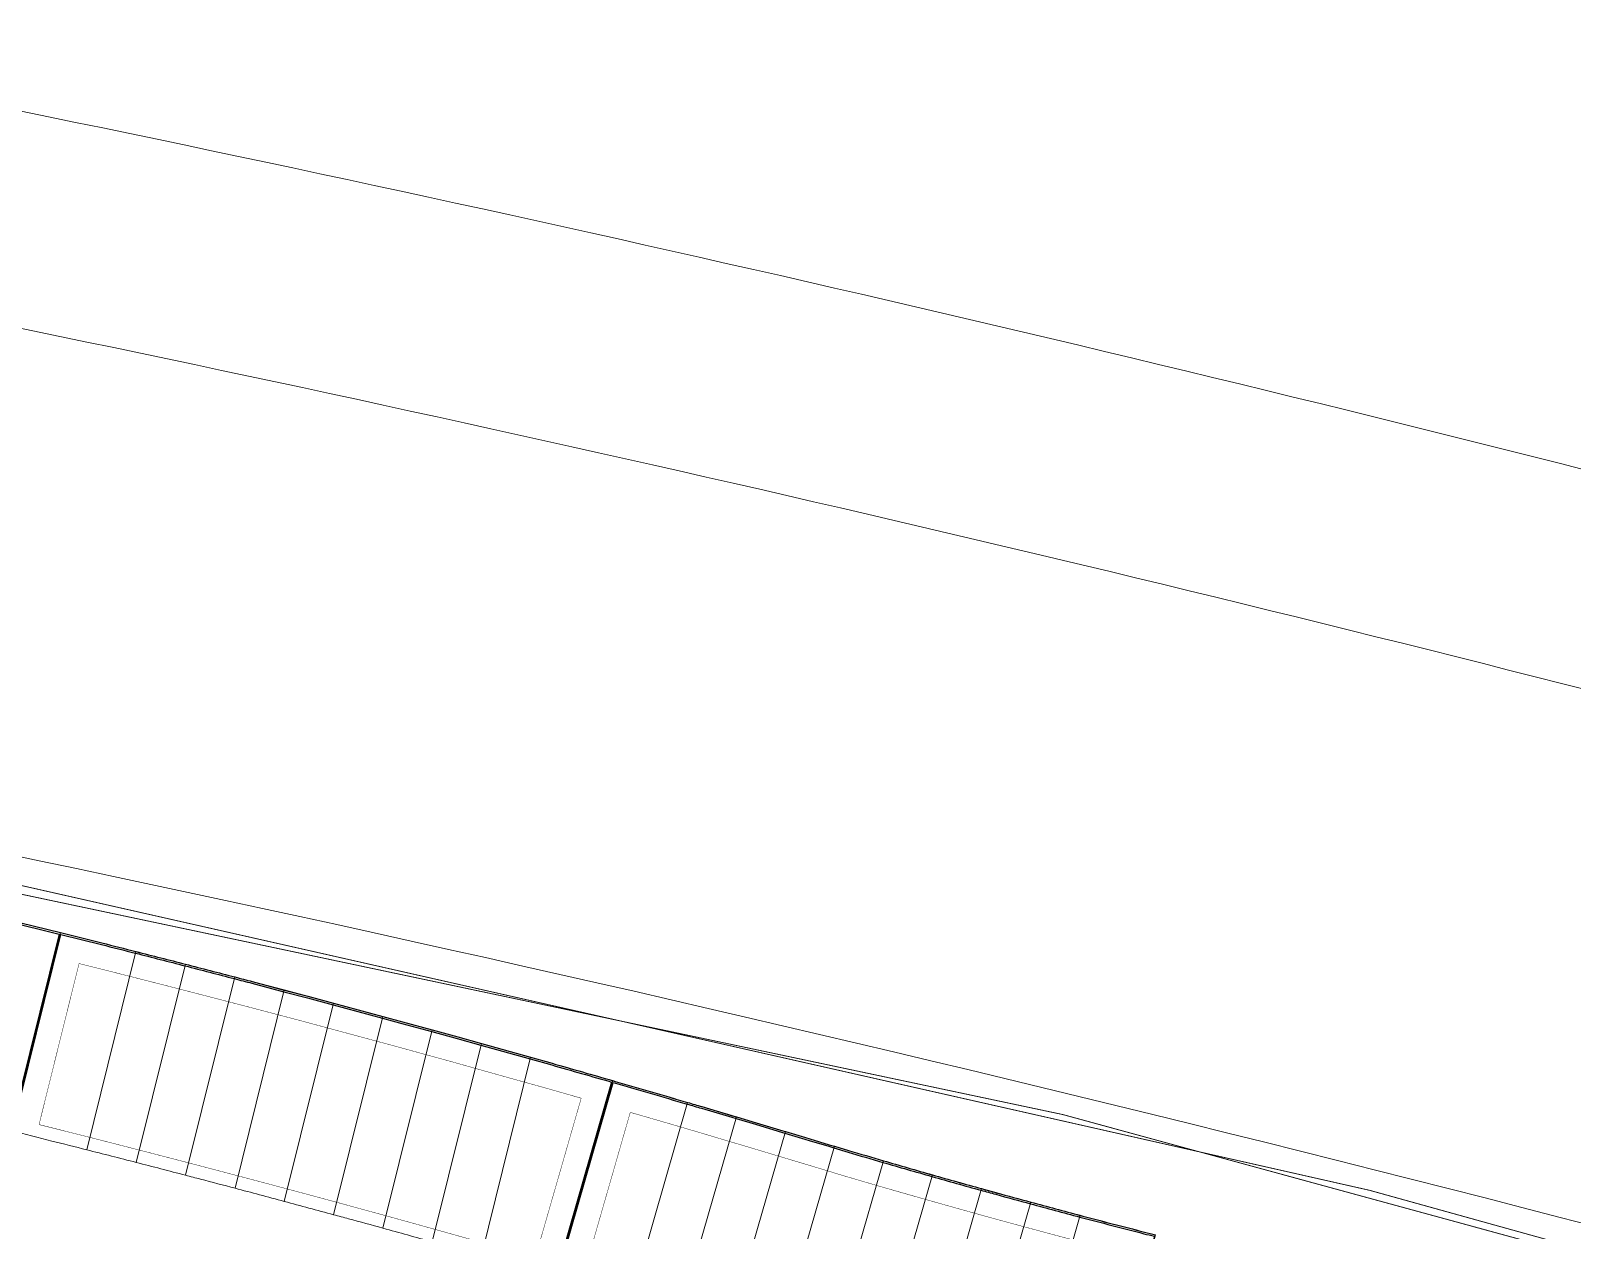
# Model space of a CAD drawing. Header units: centimetres. Extents: x -6122352 to 7132207, y -1694241 to 1947892.
# Drawn here: x 1224188 to 1405291, y 234926 to 375839 of the extents above; entities that cross this region are included whole.
import ezdxf

# ---------------------------------------------------------------- set-up
doc = ezdxf.new("R2010")
doc.units = ezdxf.units.CM
doc.header["$MEASUREMENT"] = 0
doc.linetypes.add('XR-AR-END-SETTING OUT PLAN$0$23261-XR-AR-SI-GF$0$HIDDEN', pattern=[0.375, 0.25, -0.125])
for name, color, linetype, lineweight, true_color in [('08-Compound Wall-2', 6, 'Continuous', 25, 0xff00ff), ('23585-XR-AR-DAMAC PLOT LIMITS$0$1-End units', 7, 'Continuous', 5, 0xf8991e), ('23585-XR-AR-DAMAC PLOT LIMITS$0$1-Open Space', 7, 'Continuous', 5, 0x90cf5a)]:
    doc.layers.add(name, color=color, linetype=linetype, lineweight=lineweight, true_color=true_color)
doc.layers.add('23585-XR-AR-BOUNDARY WALLS AND SETBACKS$0$setback', color=7, linetype='XR-AR-END-SETTING OUT PLAN$0$23261-XR-AR-SI-GF$0$HIDDEN')
doc.layers.add('@MI-REF LAYER', color=7, linetype='Continuous')
doc.layers.add('23585-XR-AR-DAMAC PLOT LIMITS$0$1-Mid units', color=41, linetype='Continuous', lineweight=5)
doc.layers.add('A-ANNO-TEXT', color=3, linetype='Continuous', lineweight=25)
doc.layers.add('23585-XR-AR-DAMAC PLOT LIMITS$0$D-Phase New', color=7, linetype='Continuous', true_color=0x000080)

# ---------------------------------------------------------------- blocks, each defined once
blk = doc.blocks.new('23585-XR-AR-BOUNDARY WALLS AND SETBACKS')
at = {"layer": '08-Compound Wall-2'}
for points in [[(497078.56, 2770020.55, -0.00125), (497086.38, 2770025.3, -0.000239), (497087.88, 2770026.21), (497091.08, 2770028.13), (497091.52, 2770028.4), (497093.57, 2770029.63), (497096.4, 2770031.32), (497096.67, 2770031.48), (497098.77, 2770032.73), (497099.23, 2770033), (497101.28, 2770034.22), (497101.83, 2770034.54), (497103.33, 2770035.44, 0.001142), (497106.97, 2770037.64, 0.00161), (497112.09, 2770040.77, 0.00161), (497117.18, 2770043.93, 0.000476), (497118.69, 2770044.88, 0.001134), (497122.26, 2770047.13, 0.00161), (497127.32, 2770050.36, 0.002093), (497133.87, 2770054.6, 0.000363), (497135, 2770055.34)], [(497091.17, 2770000.13), (497078.75, 2770020.43, -0.001236), (497086.48, 2770025.13, -0.000239), (497087.98, 2770026.04), (497091.18, 2770027.96), (497091.62, 2770028.23), (497093.67, 2770029.46), (497096.5, 2770031.14), (497096.77, 2770031.3), (497098.87, 2770032.56), (497099.33, 2770032.83), (497101.38, 2770034.05), (497101.93, 2770034.37), (497103.43, 2770035.26, 0.001142), (497107.07, 2770037.47, 0.00161), (497112.19, 2770040.6, 0.00161), (497117.29, 2770043.76, 0.000476), (497118.79, 2770044.71, 0.001134), (497122.37, 2770046.96, 0.00161), (497127.43, 2770050.19, 0.002093), (497133.97, 2770054.43, 0.000336), (497135.02, 2770055.12), (497148.09, 2770035.23)], [(497021.89, 2769984.44), (497026.07, 2769987.21, -0.000564), (497029.53, 2769989.48, -0.000819), (497034.55, 2769992.77, -0.000819), (497039.58, 2769996.03, -0.000289), (497041.36, 2769997.18), (497044.63, 2769999.28), (497047.04, 2770000.83), (497049.68, 2770002.51), (497054.75, 2770005.73), (497056.75, 2770007), (497059.83, 2770008.93), (497062.46, 2770010.58), (497064.91, 2770012.11), (497070.01, 2770015.28), (497072.24, 2770016.67, -0.001013), (497078.56, 2770020.55)], [(497035.24, 2769964.5), (497022.09, 2769984.33), (497026.18, 2769987.04, -0.000564), (497029.64, 2769989.32, -0.000819), (497034.66, 2769992.6, -0.000819), (497039.69, 2769995.86, -0.000289), (497041.47, 2769997.01), (497044.74, 2769999.11), (497047.15, 2770000.66), (497049.79, 2770002.34), (497054.86, 2770005.56), (497056.86, 2770006.83), (497059.93, 2770008.76), (497062.56, 2770010.42), (497065.02, 2770011.94), (497070.12, 2770015.11), (497072.35, 2770016.5, -0.000999), (497078.58, 2770020.33), (497091, 2770000.02)]]:
    blk.add_lwpolyline(points, format="xyb", dxfattribs=at)
for points in [[(496980.57, 2769926.79), (496966.57, 2769946.28), (496968.9, 2769947.96), (496971.34, 2769949.7), (496974.02, 2769951.6), (496978.31, 2769954.64), (496978.92, 2769955.06), (496983.83, 2769958.51), (496986.38, 2769960.29), (496988.75, 2769961.94), (496993.28, 2769965.09), (496993.69, 2769965.36), (496998.63, 2769968.76), (497001.4, 2769970.66), (497003.59, 2769972.15), (497008.39, 2769975.41), (497008.55, 2769975.52), (497010.88, 2769977.09), (497013.53, 2769978.87), (497016.52, 2769980.87), (497021.89, 2769984.44)], [(496980.74, 2769926.91), (496966.85, 2769946.24), (496969.02, 2769947.8), (496971.46, 2769949.54), (496974.14, 2769951.43), (496978.43, 2769954.47), (496979.04, 2769954.9), (496983.95, 2769958.35), (496986.49, 2769960.13), (496988.87, 2769961.78), (496993.4, 2769964.92), (496993.8, 2769965.2), (496998.75, 2769968.59), (497001.51, 2769970.49), (497003.7, 2769971.98), (497008.51, 2769975.24), (497008.67, 2769975.35), (497010.99, 2769976.92), (497013.64, 2769978.7), (497016.63, 2769980.71), (497021.92, 2769984.22), (497035.07, 2769964.39)]]:
    blk.add_lwpolyline(points, dxfattribs=at)
at = {"layer": '23585-XR-AR-BOUNDARY WALLS AND SETBACKS$0$setback', "ltscale": 40, "const_width": 0.05}
for points in [[(497092.86, 2770002.92), (497082.69, 2770019.55, -0.00084), (497087.93, 2770022.74, -0.000239), (497089.42, 2770023.64), (497092.63, 2770025.56), (497093.06, 2770025.82), (497095.11, 2770027.05), (497097.94, 2770028.74), (497098.21, 2770028.9), (497100.3, 2770030.15), (497100.76, 2770030.42), (497102.81, 2770031.64), (497103.36, 2770031.97), (497104.87, 2770032.86, 0.001144), (497108.53, 2770035.07, 0.00161), (497113.66, 2770038.22, 0.00161), (497118.77, 2770041.39, 0.000476), (497120.28, 2770042.33, 0.001134), (497123.87, 2770044.6, 0.00161), (497128.94, 2770047.83, 0.001653)], [(497082.5, 2769996.55, 0.00083), (497077.39, 2769993.38, 0.00083), (497072.3, 2769990.2, 0.000577), (497068.76, 2769987.97, 0.000253), (497067.22, 2769987, 0.00083), (497062.15, 2769983.78, 0.00083), (497057.09, 2769980.54, 0.000579), (497053.56, 2769978.27, 0.000251), (497052.04, 2769977.29, 0.00083), (497047, 2769974.02, 0.00083), (497041.97, 2769970.74, 0.000581), (497038.46, 2769968.43, 0.000269), (497036.83, 2769967.35), (497026.05, 2769983.6), (497027.73, 2769984.71, -0.000563), (497031.17, 2769986.97, -0.000819), (497036.19, 2769990.25, -0.000819), (497041.21, 2769993.51, -0.000289), (497042.99, 2769994.66), (497046.25, 2769996.76), (497048.66, 2769998.31), (497051.29, 2769999.98), (497056.36, 2770003.2), (497058.36, 2770004.47), (497061.42, 2770006.39), (497064.04, 2770008.04), (497066.5, 2770009.56), (497071.6, 2770012.73), (497073.82, 2770014.12, -0.000602), (497077.57, 2770016.42), (497087.74, 2769999.79, 0.000597)]]:
    blk.add_lwpolyline(points, format="xyb", dxfattribs=at)
blk = doc.blocks.new('A$C9d9485f6')
at = {"layer": 'A-ANNO-TEXT', "rotation": 312.4881850805905}
blk.add_blockref('23585-XR-AR-BOUNDARY WALLS AND SETBACKS', (-2377088.53, -1504219.25), dxfattribs=at)
blk = doc.blocks.new('23585-XR-AR-DAMAC PLOT LIMITS')
at = {"layer": '23585-XR-AR-DAMAC PLOT LIMITS$0$1-End units', "color": 251, "true_color": 0x636466}
for points in [[(497148.17, 2770035.28, -0.000363), (497147.01, 2770034.52, -0.002233), (497139.85, 2770029.88), (497127.32, 2770050.36, 0.002093), (497133.87, 2770054.6, 0.000363), (497135, 2770055.34)], [(497098.9, 2770004.83, 0.001265), (497091.08, 2770000.07), (497078.56, 2770020.55, -0.00125), (497086.38, 2770025.3)], [(497091.08, 2770000.07, 0.001012), (497084.85, 2769996.24, 0.000254), (497083.29, 2769995.28), (497070.01, 2770015.28), (497072.24, 2770016.67, -0.001013), (497078.56, 2770020.55)], [(497042.8, 2769969.48, 0.000581), (497039.28, 2769967.17, 0.000684), (497035.16, 2769964.45), (497021.89, 2769984.44), (497026.07, 2769987.21, -0.000564), (497029.53, 2769989.48)], [(497035.16, 2769964.45, 0.001266), (497027.54, 2769959.37), (497013.53, 2769978.87), (497016.52, 2769980.87), (497021.89, 2769984.44)]]:
    blk.add_lwpolyline(points, format="xyb", close=True, dxfattribs=at)
at = {"layer": '23585-XR-AR-DAMAC PLOT LIMITS$0$1-Mid units', "color": 251, "true_color": 0x636466}
for points in [[(497139.85, 2770029.88, -0.00157), (497134.79, 2770026.65), (497122.26, 2770047.13, 0.00161), (497127.32, 2770050.36)], [(497134.79, 2770026.65, -0.001035), (497131.44, 2770024.55, -0.000535), (497129.71, 2770023.46), (497117.18, 2770043.93, 0.000476), (497118.69, 2770044.88, 0.001134), (497122.26, 2770047.13)], [(497129.71, 2770023.46, -0.001569), (497124.61, 2770020.3), (497112.09, 2770040.77, 0.00161), (497117.18, 2770043.93)], [(497124.61, 2770020.3, -0.001569), (497119.49, 2770017.17), (497106.97, 2770037.64, 0.00161), (497112.09, 2770040.77)], [(497119.49, 2770017.17, -0.001163), (497115.68, 2770014.87), (497114.35, 2770014.08), (497101.83, 2770034.55), (497103.33, 2770035.44, 0.001142), (497106.97, 2770037.64)], [(497104.04, 2770007.92), (497103.44, 2770007.56), (497100.23, 2770005.63), (497098.9, 2770004.83), (497086.38, 2770025.3, -0.000239), (497087.88, 2770026.21), (497091.08, 2770028.13), (497091.52, 2770028.4)], [(497083.29, 2769995.28, 0.00083), (497078.19, 2769992.11), (497064.92, 2770012.11), (497070.01, 2770015.28)], [(497078.19, 2769992.11, 0.00083), (497073.1, 2769988.93), (497059.83, 2770008.93), (497062.46, 2770010.59), (497064.92, 2770012.11)], [(497073.1, 2769988.93, 0.000577), (497069.56, 2769986.7, 0.000253), (497068.02, 2769985.73), (497054.75, 2770005.73), (497056.75, 2770007), (497059.83, 2770008.93)], [(497068.02, 2769985.73, 0.00083), (497062.95, 2769982.51), (497049.68, 2770002.51), (497054.75, 2770005.73)], [(497062.95, 2769982.51, 0.00083), (497057.9, 2769979.28), (497044.63, 2769999.28), (497047.04, 2770000.83), (497049.68, 2770002.51)], [(497057.9, 2769979.28, 0.000579), (497054.37, 2769977.01, 0.000251), (497052.85, 2769976.03), (497039.58, 2769996.03, -0.000289), (497041.36, 2769997.18), (497044.63, 2769999.28)], [(497052.85, 2769976.03, 0.00083), (497047.82, 2769972.77), (497034.55, 2769992.77, -0.000819), (497039.58, 2769996.03)], [(497047.82, 2769972.77, 0.00083), (497042.8, 2769969.48), (497029.53, 2769989.48, -0.000819), (497034.55, 2769992.77)]]:
    blk.add_lwpolyline(points, format="xyb", close=True, dxfattribs=at)
for points in [[(497101.83, 2770034.55), (497114.35, 2770014.08), (497111.49, 2770012.37), (497109.19, 2770011), (497096.67, 2770031.48), (497098.77, 2770032.73), (497099.23, 2770033), (497101.28, 2770034.22)], [(497096.67, 2770031.48), (497109.19, 2770011), (497104.04, 2770007.92), (497091.52, 2770028.4), (497093.57, 2770029.63), (497096.4, 2770031.32)]]:
    blk.add_lwpolyline(points, close=True, dxfattribs=at)
at = {"layer": '23585-XR-AR-DAMAC PLOT LIMITS$0$1-Open Space', "color": 251, "true_color": 0x636466}
for points in [[(497155.4, 2770287.55), (497169.29, 2770296.06), (497183.21, 2770304.51), (497197.15, 2770312.92), (497211.14, 2770321.26), (497225.16, 2770329.55), (497239.2, 2770337.79), (497253.28, 2770345.96), (497267.39, 2770354.08), (497281.53, 2770362.16), (497285.71, 2770364.52), (497288.75, 2770359.31, 0.043207), (496708.55, 2769961.41, 0.001242)], [(497135, 2770055.34, -0.000363), (497133.87, 2770054.6, -0.002093), (497127.32, 2770050.36, -0.00161), (497122.26, 2770047.13, -0.001134), (497118.69, 2770044.88, -0.000476), (497117.18, 2770043.93, -0.00161), (497112.09, 2770040.77, -0.00161), (497106.97, 2770037.64, -0.001142), (497103.33, 2770035.44), (497101.83, 2770034.55), (497101.28, 2770034.22), (497099.23, 2770033), (497098.77, 2770032.73), (497096.67, 2770031.48), (497096.4, 2770031.32), (497093.57, 2770029.63), (497091.52, 2770028.4), (497091.08, 2770028.13), (497087.88, 2770026.21, 0.000239), (497086.38, 2770025.3, 0.00125), (497078.56, 2770020.55, 0.001013), (497072.24, 2770016.67), (497070.01, 2770015.28), (497064.92, 2770012.11), (497062.46, 2770010.59), (497059.83, 2770008.93), (497056.75, 2770007), (497054.75, 2770005.73), (497049.68, 2770002.51), (497047.04, 2770000.83), (497044.63, 2769999.28), (497041.36, 2769997.18, 0.000289), (497039.58, 2769996.03, 0.000819), (497034.55, 2769992.77, 0.000819), (497029.53, 2769989.48, 0.000564), (497026.07, 2769987.21), (497021.89, 2769984.44), (497016.52, 2769980.87)], [(496825.54, 2769844.4, -0.036291), (497294.63, 2770172.04, 0.415653)]]:
    blk.add_lwpolyline(points, format="xyb", dxfattribs=at)
blk.add_lwpolyline([(497266.67, 2770226.15, 0.012831), (497092.63, 2770116.57, 0.012932), (496923.14, 2769997.25, 0.009595), (496801.49, 2769903.14, 0.003148), (496762.36, 2769871.24, 0.000231), (496759.51, 2769868.89), (496744.34, 2769886.85, -0.018299), (496743.42, 2769888.02, -0.003391), (496785.82, 2769922.62, -0.009594), (496908.21, 2770017.31, -0.012933), (497078.76, 2770137.38, -0.012823), (497253.77, 2770247.57)], format="xyb", close=True, dxfattribs=at)
at = {"layer": '23585-XR-AR-DAMAC PLOT LIMITS$0$D-Phase New', "color": 8, "const_width": 0.1}
blk.add_lwpolyline([(496635, 2769907.99), (496746.31, 2769775.07, -0.043454), (497314.24, 2770181.16), (497589.03, 2770035.52), (497626.65, 2770080.85), (497688.92, 2770169.44), (497721.88, 2770225.24), (497753.19, 2770284.43), (497778.47, 2770344.43), (497799.05, 2770406.16), (497897.75, 2770368.6), (497949.66, 2770330.39), (498028.69, 2770146.61), (498277.97, 2770262.34), (498279.8, 2770271.46), (498007.3, 2770689.12)], format="xyb", dxfattribs=at)
blk.add_lwpolyline([(497321.18, 2769786.63), (497326.78, 2769790.41), (497360.2, 2769816.41), (497399.76, 2769847.18), (497492.14, 2769929.91), (497550.94, 2769991.99), (497583.53, 2770028.9), (497589.03, 2770035.52), (497314.24, 2770181.16, 0.036516), (496832.05, 2769846.37), (496874.35, 2769760.79), (496885.44, 2769737.97), (496936.56, 2769633.58), (496921.28, 2769621.25), (496900.1, 2769610.96, 0.033948), (496932.27, 2769551.82), (496968.84, 2769577.18), (497196.84, 2769708.74), (497249.2, 2769738.1)], format="xyb", close=True, dxfattribs=at)
blk = doc.blocks.new('A$Cf093b529')
at = {"layer": 'A-ANNO-TEXT'}
blk.add_blockref('23585-XR-AR-DAMAC PLOT LIMITS', (-495391.99, -2768603.44), dxfattribs=at)

msp = doc.modelspace()

# ---------------------------------------------------------------- block references
at = {"layer": '@MI-REF LAYER', "xscale": 1000, "yscale": 1000, "zscale": 1000}
msp.add_blockref('A$C9d9485f6', (-23958.95046, 48155.57226), dxfattribs=at)
at = {"layer": '@MI-REF LAYER', "xscale": 1000, "yscale": 1000, "zscale": 1000, "rotation": 312.4882903633292}
msp.add_blockref('A$Cf093b529', (-891608.73293, 539022.72011), dxfattribs=at)

doc.saveas('drawing.dxf')
